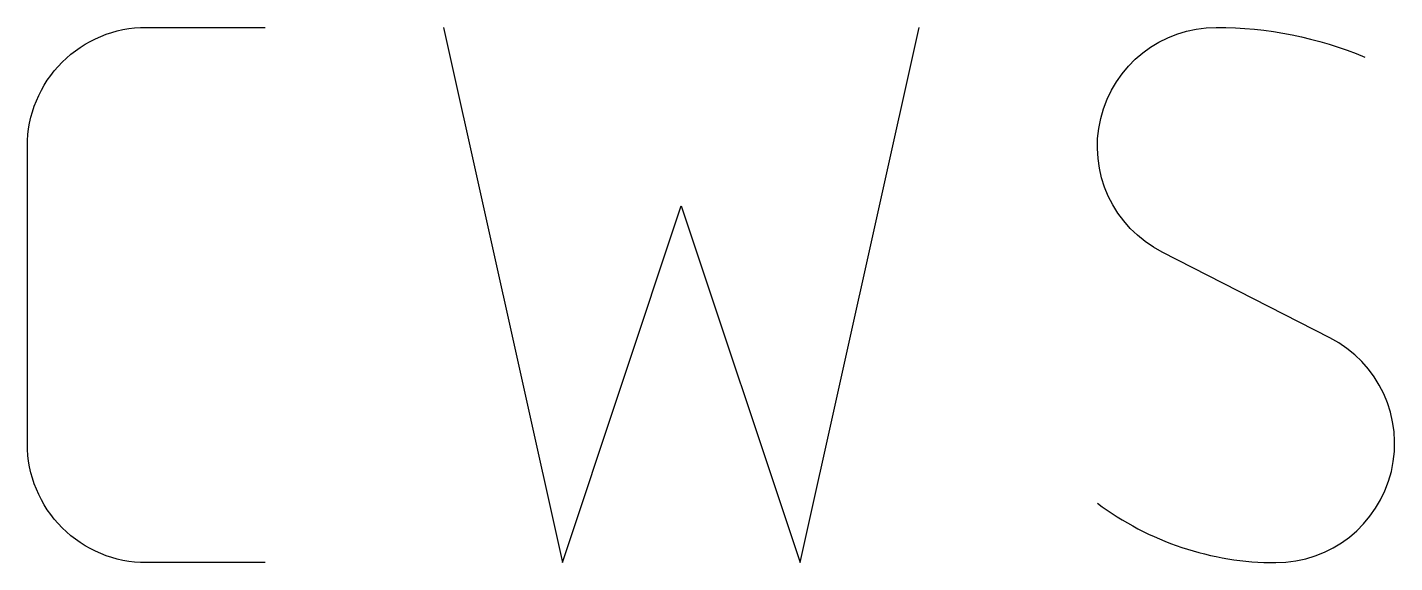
# Model space of a CAD drawing. Header units: millimetres. Extents: x -3.13 to 3.26, y -1.25 to 1.25.
import ezdxf

# ---------------------------------------------------------------- set-up
doc = ezdxf.new("R2010")
doc.units = ezdxf.units.MM

msp = doc.modelspace()

# ---------------------------------------------------------------- linework, layer by layer
at = {"color": 0}
for points in [[(-2.0139, -1.25), (-2.5694, -1.25, -0.414214), (-3.125, -0.6944), (-3.125, 0.6944, -0.414214), (-2.5694, 1.25), (-2.0139, 1.25)], [(1.875, -0.9722, 0.162278), (2.7083, -1.25, 0.788202), (2.9607, -0.1995), (2.1782, 0.1995, -0.788202), (2.4306, 1.25, -0.099019), (3.125, 1.1111)]]:
    msp.add_lwpolyline(points, format="xyb", dxfattribs=at)
msp.add_lwpolyline([(-1.1806, 1.25), (-0.625, -1.25), (-0.0694, 0.4167), (0.4861, -1.25), (1.0417, 1.25)], dxfattribs=at)

doc.saveas('drawing.dxf')
